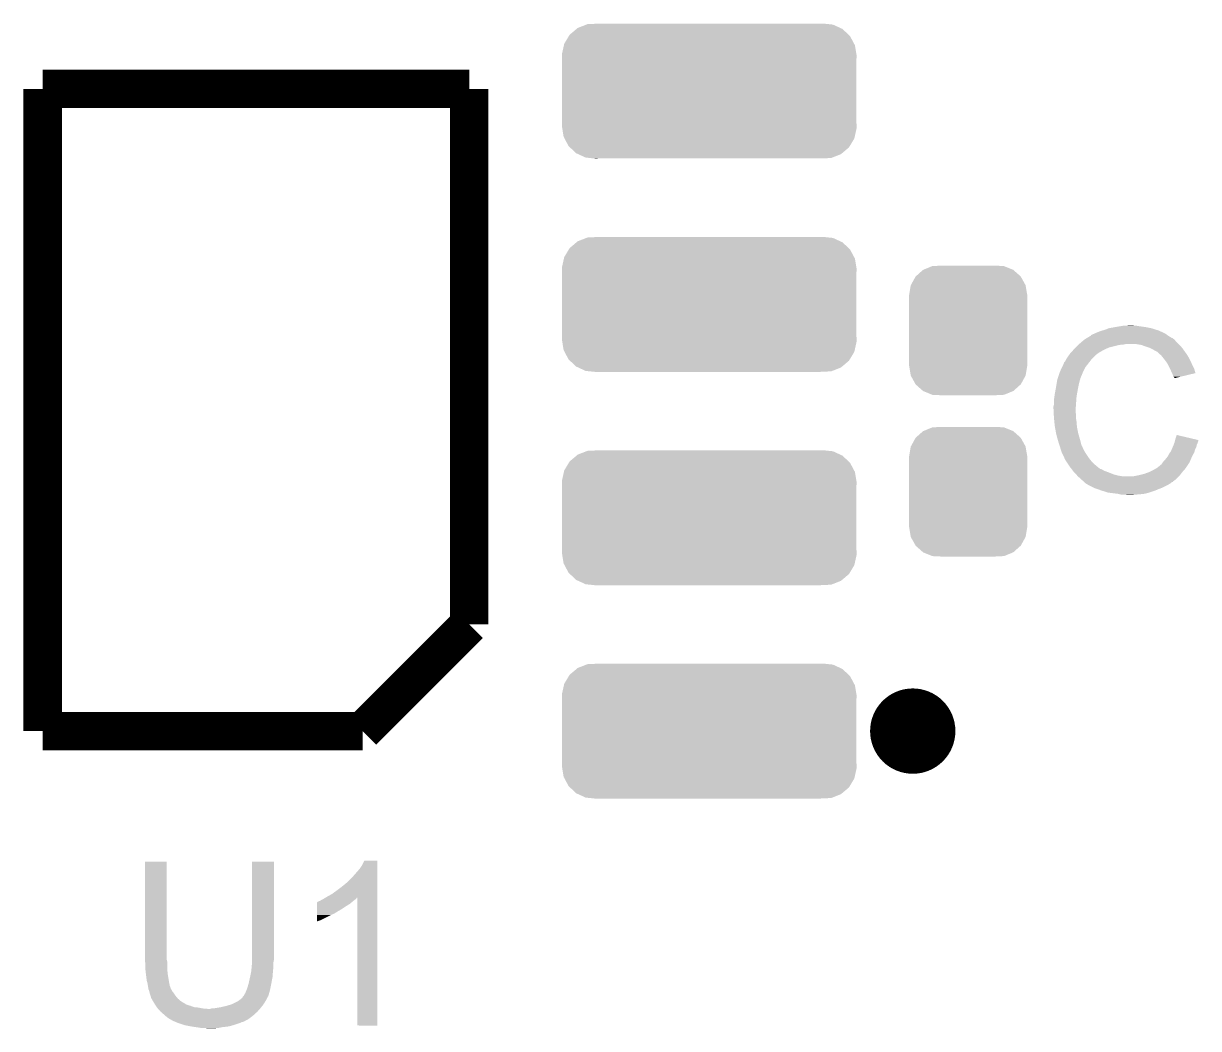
# Model space of a CAD drawing. Extents: x -1.3 to 24.2, y -3.9 to 24.8.
# Drawn here: x 10.05 to 17.04, y 8.64 to 14.63 of the extents above; entities that cross this region are included whole.
import ezdxf

# ---------------------------------------------------------------- set-up
doc = ezdxf.new("R2010")
doc.units = 0
doc.layers.get('0').update_dxf_attribs({"linetype": 'CONTINUOUS'})
doc.layers.add('ISO_9141_CLICK_V101_GTO', color=14, linetype='CONTINUOUS')
doc.layers.add('ISO_9141_CLICK_V101_GTS', color=12, linetype='CONTINUOUS')

# ---------------------------------------------------------------- blocks, each defined once
blk = doc.blocks.new('CUSTOM_45')
for points in [[(-0.83144, 0.335576), (-0.790738, 0.369828), (0.829316, 0.335576), (0.792994, 0.369828)], [(-0.790738, 0.369828), (-0.783834, 0.375636), (0.792994, 0.369828), (0.780338, 0.375636)], [(-0.783834, 0.375636), (-0.732468, 0.395778), (0.780338, 0.375636), (0.736446, 0.395778)], [(-0.732468, 0.395778), (-0.725912, 0.398348), (0.736446, 0.395778), (0.711906, 0.398348)], [(-0.725912, 0.398348), (-0.663766, 0.40132), (0.711906, 0.398348), (0.683524, 0.40132)], [(0.663766, 0.40132), (0.674566, 0.402258), (0.683524, 0.40132), (0.674566, 0.402258)], [(-0.865984, 0.272212), (-0.863714, 0.282386), (0.867476, 0.272212), (0.862066, 0.282386)], [(-0.863714, 0.282386), (-0.836558, 0.327142), (0.862066, 0.282386), (0.838258, 0.327142)], [(-0.836558, 0.327142), (-0.83144, 0.335576), (0.838258, 0.327142), (0.829316, 0.335576)], [(-0.87757, 0.21082), (-0.877262, 0.221662), (0.87757, 0.21082), (0.875788, 0.221662)], [(-0.876324, 0.189212), (-0.87757, 0.21082), (0.8763, 0.189212), (0.87757, 0.21082)], [(-0.877262, 0.221662), (-0.865984, 0.272212), (0.875788, 0.221662), (0.867476, 0.272212)], [(-0.8763, 0.188786), (-0.876324, 0.189212), (0.8763, 0.188786), (0.8763, 0.189212)], [(-0.8763, -0.188786), (-0.8763, 0.188786), (0.8763, -0.188786), (0.8763, 0.188786)], [(-0.87757, -0.21082), (-0.876326, -0.18921), (0.87757, -0.21082), (0.8763, -0.18921)], [(-0.876326, -0.18921), (-0.8763, -0.188786), (0.8763, -0.18921), (0.8763, -0.188786)], [(-0.875788, -0.221658), (-0.87757, -0.21082), (0.877264, -0.221658), (0.87757, -0.21082)], [(-0.867476, -0.272212), (-0.875788, -0.221658), (0.865984, -0.272212), (0.877264, -0.221658)], [(-0.862066, -0.282382), (-0.867476, -0.272212), (0.863716, -0.282382), (0.865984, -0.272212)], [(-0.83826, -0.327142), (-0.862066, -0.282382), (0.836558, -0.327142), (0.863716, -0.282382)], [(-0.829318, -0.335574), (-0.83826, -0.327142), (0.831442, -0.335574), (0.836558, -0.327142)], [(-0.792996, -0.36983), (-0.829318, -0.335574), (0.790732, -0.36983), (0.831442, -0.335574)], [(-0.780348, -0.375634), (-0.792996, -0.36983), (0.783836, -0.375634), (0.790732, -0.36983)], [(-0.73645, -0.39578), (-0.780348, -0.375634), (0.732456, -0.39578), (0.783836, -0.375634)], [(-0.711946, -0.398346), (-0.73645, -0.39578), (0.725912, -0.398346), (0.732456, -0.39578)], [(-0.683548, -0.40132), (-0.711946, -0.398346), (0.663766, -0.40132), (0.725912, -0.398346)], [(-0.674572, -0.40226), (-0.683548, -0.40132), (-0.674572, -0.40226), (-0.663766, -0.40132)]]:
    blk.add_solid(points)
blk = doc.blocks.new('CUSTOM_49')
for points in [[(-0.312264, 0.321732), (-0.26893, 0.360448), (0.312592, 0.321732), (0.268592, 0.360448)], [(-0.26893, 0.360448), (-0.267216, 0.361152), (0.268592, 0.360448), (0.26779, 0.361152)], [(-0.267216, 0.361152), (-0.213724, 0.383108), (0.26779, 0.361152), (0.21312, 0.383108)], [(-0.213724, 0.383108), (-0.20803, 0.383392), (0.21312, 0.383108), (0.212412, 0.383392)], [(-0.20803, 0.383392), (-0.154122, 0.38608), (0.212412, 0.383392), (0.154132, 0.38608)], [(-0.341452, 0.269636), (-0.313432, 0.320688), (0.341702, 0.269636), (0.313176, 0.320688)], [(-0.313432, 0.320688), (-0.312264, 0.321732), (0.313176, 0.320688), (0.312592, 0.321732)], [(-0.35179, 0.21082), (-0.342144, 0.268372), (0.35179, 0.21082), (0.34192, 0.268372)], [(-0.35179, 0.20955), (-0.35179, 0.21082), (0.35179, 0.20955), (0.35179, 0.21082)], [(-0.342144, 0.268372), (-0.341452, 0.269636), (0.34192, 0.268372), (0.341702, 0.269636)], [(-0.35179, -0.20955), (-0.35179, 0.20955), (0.35179, -0.20955), (0.35179, 0.20955)], [(-0.35179, -0.21082), (-0.35179, -0.20955), (0.35179, -0.21082), (0.35179, -0.20955)], [(-0.34192, -0.268358), (-0.35179, -0.21082), (0.342148, -0.268358), (0.35179, -0.21082)], [(-0.341702, -0.269636), (-0.34192, -0.268358), (0.341446, -0.269636), (0.342148, -0.268358)], [(-0.313184, -0.320676), (-0.341702, -0.269636), (0.31344, -0.320676), (0.341446, -0.269636)], [(-0.312594, -0.321732), (-0.313184, -0.320676), (0.312258, -0.321732), (0.31344, -0.320676)], [(-0.268602, -0.36044), (-0.312594, -0.321732), (0.26894, -0.36044), (0.312258, -0.321732)], [(-0.267792, -0.361154), (-0.268602, -0.36044), (0.2672, -0.361154), (0.26894, -0.36044)], [(-0.213136, -0.383104), (-0.267792, -0.361154), (0.213734, -0.383104), (0.2672, -0.361154)], [(-0.212414, -0.383394), (-0.213136, -0.383104), (0.207926, -0.383394), (0.213734, -0.383104)], [(-0.154122, -0.38608), (-0.212414, -0.383394), (0.154132, -0.38608), (0.207926, -0.383394)]]:
    blk.add_solid(points)

msp = doc.modelspace()

# ---------------------------------------------------------------- linework, layer by layer
at = {"layer": 'ISO_9141_CLICK_V101_GTO', "const_width": 0.2286}
for points in [[(10.16, 10.414), (10.16, 14.2367)], [(10.16, 14.2367), (12.7, 14.2367)], [(12.7, 11.049), (12.7, 14.2367)], [(12.065, 10.414), (12.7, 11.049)], [(10.16, 10.414), (12.065, 10.414)]]:
    msp.add_lwpolyline(points, dxfattribs=at)
at = {"layer": 'ISO_9141_CLICK_V101_GTO', "const_width": 0.254}
msp.add_lwpolyline([(15.2146, 10.414, 1), (15.4686, 10.414, 1)], format="xyb", close=True, dxfattribs=at)
at = {"layer": 'ISO_9141_CLICK_V101_GTO'}
for points in [[(16.489682, 12.80414), (16.507462, 12.81176), (16.788386, 12.80414), (16.764002, 12.81176)], [(16.507462, 12.81176), (16.5481, 12.81938), (16.764002, 12.81176), (16.725898, 12.81938)], [(16.5481, 12.81938), (16.57858, 12.82446), (16.725898, 12.81938), (16.69034, 12.82446)], [(16.57858, 12.82446), (16.59382, 12.827), (16.69034, 12.82446), (16.675102, 12.827)], [(16.59382, 12.827), (16.639538, 12.82954), (16.662402, 12.827), (16.652242, 12.82954)], [(16.350208, 12.733018), (16.359216, 12.74064), (16.908782, 12.733018), (16.9037, 12.74064)], [(16.359216, 12.74064), (16.365222, 12.745722), (16.9037, 12.74064), (16.898618, 12.745722)], [(16.365222, 12.745722), (16.369446, 12.748258), (16.898618, 12.745722), (16.89608, 12.748258)], [(16.369446, 12.748258), (16.373676, 12.750798), (16.89608, 12.748258), (16.891004, 12.750798)], [(16.373676, 12.750798), (16.377902, 12.753334), (16.891004, 12.750798), (16.888466, 12.753334)], [(16.377902, 12.753334), (16.377912, 12.75334), (16.888466, 12.753334), (16.885924, 12.75334)], [(16.377912, 12.75334), (16.399068, 12.76604), (16.885924, 12.75334), (16.8656, 12.76604)], [(16.399068, 12.76604), (16.40332, 12.768592), (16.8656, 12.76604), (16.862028, 12.768592)], [(16.40332, 12.768592), (16.403334, 12.771126), (16.862028, 12.768592), (16.85848, 12.771126)], [(16.403334, 12.771126), (16.413482, 12.7762), (16.85848, 12.771126), (16.851374, 12.7762)], [(16.413482, 12.7762), (16.421094, 12.778738), (16.851374, 12.7762), (16.84782, 12.778738)], [(16.421094, 12.778738), (16.4211, 12.77874), (16.84782, 12.778738), (16.847818, 12.77874)], [(16.4211, 12.77874), (16.43126, 12.78382), (16.847818, 12.77874), (16.83766, 12.78382)], [(16.43126, 12.78382), (16.443958, 12.7889), (16.83766, 12.78382), (16.8275, 12.7889)], [(16.443958, 12.7889), (16.456658, 12.79398), (16.8275, 12.7889), (16.81607, 12.79398)], [(16.456658, 12.79398), (16.4719, 12.79906), (16.81607, 12.79398), (16.80464, 12.79906)], [(16.4719, 12.79906), (16.489682, 12.80414), (16.80464, 12.79906), (16.788386, 12.80414)], [(16.281166, 12.664438), (16.297332, 12.68222), (16.446498, 12.664438), (16.476982, 12.68222)], [(16.297332, 12.68222), (16.30426, 12.68984), (16.476982, 12.68222), (16.49349, 12.68984)], [(16.30426, 12.68984), (16.31188, 12.69746), (16.49349, 12.68984), (16.509998, 12.69746)], [(16.31188, 12.69746), (16.32712, 12.7127), (16.509998, 12.69746), (16.57096, 12.7127)], [(16.32712, 12.7127), (16.32966, 12.71524), (16.57096, 12.7127), (16.596362, 12.71524)], [(16.32966, 12.71524), (16.3322, 12.71778), (16.596362, 12.71524), (16.609058, 12.71778)], [(16.3322, 12.71778), (16.350208, 12.733018), (16.92402, 12.71778), (16.908782, 12.733018)], [(16.703038, 12.7127), (16.672558, 12.71778), (16.9291, 12.7127), (16.92402, 12.71778)], [(16.73098, 12.70254), (16.703038, 12.7127), (16.93926, 12.70254), (16.9291, 12.7127)], [(16.738606, 12.699998), (16.73098, 12.70254), (16.941802, 12.699998), (16.93926, 12.70254)], [(16.753838, 12.69492), (16.738606, 12.699998), (16.945866, 12.69492), (16.941802, 12.699998)], [(16.76908, 12.6873), (16.753838, 12.69492), (16.95196, 12.6873), (16.945866, 12.69492)], [(16.77416, 12.68476), (16.76908, 12.6873), (16.953776, 12.68476), (16.95196, 12.6873)], [(16.786862, 12.67714), (16.77416, 12.68476), (16.959218, 12.67714), (16.953776, 12.68476)], [(16.797016, 12.672062), (16.786862, 12.67714), (16.962846, 12.672062), (16.959218, 12.67714)], [(16.79956, 12.66952), (16.797016, 12.672062), (16.964662, 12.66952), (16.962846, 12.672062)], [(16.819564, 12.65174), (16.79956, 12.66952), (16.977362, 12.65174), (16.964662, 12.66952)], [(16.231046, 12.580618), (16.23822, 12.595864), (16.3703, 12.580618), (16.382158, 12.595864)], [(16.23822, 12.595864), (16.238226, 12.598406), (16.382158, 12.595864), (16.384134, 12.598406)], [(16.238226, 12.598406), (16.24076, 12.600944), (16.384134, 12.598406), (16.386108, 12.600944)], [(16.24076, 12.600944), (16.243304, 12.608562), (16.386108, 12.600944), (16.392034, 12.608562)], [(16.243304, 12.608562), (16.248382, 12.613644), (16.392034, 12.608562), (16.395986, 12.613644)], [(16.248382, 12.613644), (16.25346, 12.623798), (16.395986, 12.613644), (16.403884, 12.623798)], [(16.25346, 12.623798), (16.254982, 12.626338), (16.403884, 12.623798), (16.40586, 12.626338)], [(16.254982, 12.626338), (16.261078, 12.6365), (16.40586, 12.626338), (16.416022, 12.6365)], [(16.261078, 12.6365), (16.273524, 12.654278), (16.416022, 12.6365), (16.4338, 12.654278)], [(16.273524, 12.654278), (16.27886, 12.6619), (16.4338, 12.654278), (16.443958, 12.6619)], [(16.27886, 12.6619), (16.278862, 12.661902), (16.443958, 12.6619), (16.44396, 12.661902)], [(16.278862, 12.661902), (16.281166, 12.664438), (16.44396, 12.661902), (16.446498, 12.664438)], [(16.82242, 12.6492), (16.819564, 12.65174), (16.978814, 12.6492), (16.977362, 12.65174)], [(16.834612, 12.63396), (16.82242, 12.6492), (16.98752, 12.63396), (16.978814, 12.6492)], [(16.84274, 12.6238), (16.834612, 12.63396), (16.9926, 12.6238), (16.98752, 12.63396)], [(16.849852, 12.61364), (16.84274, 12.6238), (16.99768, 12.61364), (16.9926, 12.6238)], [(16.860518, 12.5984), (16.849852, 12.61364), (17.004454, 12.5984), (16.99768, 12.61364)], [(16.86433, 12.59078), (16.860518, 12.5984), (17.00784, 12.59078), (17.004454, 12.5984)], [(16.206892, 12.519656), (16.217052, 12.55014), (16.34236, 12.519656), (16.35506, 12.55014)], [(16.217052, 12.55014), (16.2179, 12.55268), (16.35506, 12.55014), (16.35633, 12.55268)], [(16.2179, 12.55268), (16.231046, 12.580618), (16.35633, 12.55268), (16.3703, 12.580618)], [(16.87322, 12.573), (16.86433, 12.59078), (17.016732, 12.573), (17.00784, 12.59078)], [(16.87435, 12.570458), (16.87322, 12.573), (17.018002, 12.570458), (17.016732, 12.573)], [(16.88338, 12.55014), (16.87435, 12.570458), (17.024076, 12.55014), (17.018002, 12.570458)], [(16.885924, 12.545054), (16.88338, 12.55014), (17.025596, 12.545054), (17.024076, 12.55014)], [(16.88846, 12.53998), (16.885924, 12.545054), (17.004434, 12.53998), (17.025596, 12.545054)], [(16.89354, 12.524744), (16.88846, 12.53998), (16.940892, 12.524744), (17.004434, 12.53998)], [(16.1898, 12.4333), (16.19504, 12.46124), (16.32204, 12.4333), (16.32712, 12.46124)], [(16.19504, 12.46124), (16.19885, 12.4841), (16.32712, 12.46124), (16.3322, 12.4841)], [(16.19885, 12.4841), (16.202236, 12.504418), (16.3322, 12.4841), (16.337278, 12.504418)], [(16.202236, 12.504418), (16.202662, 12.506962), (16.337278, 12.504418), (16.33855, 12.506962)], [(16.202662, 12.506962), (16.203506, 12.509496), (16.33855, 12.506962), (16.339818, 12.509496)], [(16.203506, 12.509496), (16.205198, 12.514574), (16.339818, 12.509496), (16.33982, 12.514574)], [(16.205198, 12.514574), (16.206044, 12.517114), (16.33982, 12.514574), (16.342354, 12.517114)], [(16.206044, 12.517114), (16.206892, 12.519656), (16.342354, 12.517114), (16.34236, 12.519656)], [(16.898614, 12.519666), (16.89354, 12.524744), (16.919714, 12.519666), (16.940892, 12.524744)], [(16.89862, 12.514608), (16.898614, 12.519666), (16.89862, 12.514608), (16.919714, 12.519666)], [(16.18234, 12.38504), (16.18488, 12.402822), (16.315688, 12.38504), (16.31696, 12.402822)], [(16.18488, 12.402822), (16.18742, 12.4206), (16.31696, 12.402822), (16.319922, 12.4206)], [(16.18742, 12.4206), (16.1898, 12.4333), (16.319922, 12.4206), (16.32204, 12.4333)], [(16.1798, 12.346942), (16.18234, 12.357102), (16.312968, 12.346942), (16.313694, 12.357102)], [(16.1798, 12.331702), (16.1798, 12.346942), (16.31188, 12.331702), (16.312968, 12.346942)], [(16.1798, 12.3317), (16.1798, 12.331702), (16.311882, 12.3317), (16.31188, 12.331702)], [(16.180944, 12.308838), (16.1798, 12.3317), (16.311882, 12.308838), (16.311882, 12.3317)], [(16.18234, 12.357102), (16.18234, 12.38504), (16.313694, 12.357102), (16.315688, 12.38504)], [(16.181326, 12.301216), (16.180944, 12.308838), (16.31442, 12.301216), (16.311882, 12.308838)], [(16.18234, 12.2809), (16.181326, 12.301216), (16.31442, 12.2809), (16.31442, 12.301216)], [(16.183104, 12.273278), (16.18234, 12.2809), (16.31442, 12.273278), (16.31442, 12.2809)], [(16.184626, 12.258042), (16.183104, 12.273278), (16.31696, 12.258042), (16.31442, 12.273278)], [(16.18742, 12.230098), (16.184626, 12.258042), (16.31911, 12.230098), (16.31696, 12.258042)], [(16.188318, 12.225018), (16.18742, 12.230098), (16.3195, 12.225018), (16.31911, 12.230098)], [(16.19504, 12.18692), (16.188318, 12.225018), (16.32712, 12.18692), (16.3195, 12.225018)], [(16.20012, 12.1666), (16.19504, 12.18692), (16.332926, 12.1666), (16.32712, 12.18692)], [(16.90624, 12.153898), (16.91388, 12.176756), (17.010968, 12.153898), (16.91388, 12.176756)], [(16.204476, 12.15136), (16.20012, 12.1666), (16.33728, 12.15136), (16.332926, 12.1666)], [(16.21028, 12.13104), (16.204476, 12.15136), (16.342702, 12.13104), (16.33728, 12.15136)], [(16.216208, 12.113258), (16.21028, 12.13104), (16.347444, 12.113258), (16.342702, 12.13104)], [(16.217056, 12.110716), (16.216208, 12.113258), (16.349982, 12.110716), (16.347444, 12.113258)], [(16.218748, 12.105638), (16.217056, 12.110716), (16.35252, 12.105638), (16.349982, 12.110716)], [(16.890272, 12.105638), (16.89354, 12.11326), (17.030698, 12.105638), (17.032222, 12.11326)], [(16.89354, 12.11326), (16.895444, 12.118338), (17.032222, 12.11326), (17.03324, 12.118338)], [(16.895444, 12.118338), (16.899252, 12.128498), (17.03324, 12.118338), (17.03832, 12.128498)], [(16.899252, 12.128498), (16.90116, 12.133582), (17.03832, 12.128498), (17.039588, 12.133582)], [(16.90116, 12.133582), (16.902428, 12.138658), (17.039588, 12.133582), (17.040858, 12.138658)], [(16.902428, 12.138658), (16.903698, 12.143736), (17.040858, 12.138658), (17.043398, 12.143736)], [(16.903698, 12.143736), (16.90433, 12.146262), (17.043398, 12.143736), (17.0434, 12.146262)], [(16.90433, 12.146262), (16.90624, 12.153898), (17.0434, 12.146262), (17.010968, 12.153898)], [(16.22044, 12.100558), (16.218748, 12.105638), (16.354214, 12.100558), (16.35252, 12.105638)], [(16.221076, 12.09802), (16.22044, 12.100558), (16.35506, 12.09802), (16.354214, 12.100558)], [(16.222982, 12.0904), (16.221076, 12.09802), (16.358872, 12.0904), (16.35506, 12.09802)], [(16.225522, 12.082782), (16.222982, 12.0904), (16.36268, 12.082782), (16.358872, 12.0904)], [(16.22806, 12.075162), (16.225522, 12.082782), (16.367444, 12.075162), (16.36268, 12.082782)], [(16.2306, 12.07008), (16.22806, 12.075162), (16.370618, 12.07008), (16.367444, 12.075162)], [(16.234186, 12.06246), (16.2306, 12.07008), (16.37538, 12.06246), (16.370618, 12.07008)], [(16.244944, 12.0396), (16.234186, 12.06246), (16.39062, 12.0396), (16.37538, 12.06246)], [(16.25092, 12.0269), (16.244944, 12.0396), (16.40078, 12.0269), (16.39062, 12.0396)], [(16.84274, 12.026902), (16.85036, 12.03706), (16.995616, 12.026902), (17.00006, 12.03706)], [(16.85036, 12.03706), (16.860522, 12.049762), (17.00006, 12.03706), (17.005618, 12.049762)], [(16.860522, 12.049762), (16.86306, 12.05484), (17.005618, 12.049762), (17.00784, 12.05484)], [(16.86306, 12.05484), (16.86814, 12.065), (17.00784, 12.05484), (17.013646, 12.065)], [(16.86814, 12.065), (16.874232, 12.072618), (17.013646, 12.065), (17.018, 12.072618)], [(16.874232, 12.072618), (16.8783, 12.077702), (17.018, 12.072618), (17.01945, 12.077702)], [(16.8783, 12.077702), (16.88374, 12.090398), (17.01945, 12.077702), (17.023078, 12.090398)], [(16.88374, 12.090398), (16.890272, 12.105638), (17.023078, 12.090398), (17.030698, 12.105638)], [(16.259388, 12.0142), (16.25092, 12.0269), (16.41094, 12.0142), (16.40078, 12.0269)], [(16.272932, 11.993882), (16.259388, 12.0142), (16.433798, 11.993882), (16.41094, 12.0142)], [(16.27632, 11.9888), (16.272932, 11.993882), (16.440152, 11.9888), (16.433798, 11.993882)], [(16.288044, 11.97356), (16.27632, 11.9888), (16.459206, 11.97356), (16.440152, 11.9888)], [(16.288046, 11.973558), (16.288044, 11.97356), (16.464284, 11.973558), (16.459206, 11.97356)], [(16.291954, 11.968478), (16.288046, 11.973558), (16.474442, 11.968478), (16.464284, 11.973558)], [(16.29586, 11.9634), (16.291954, 11.968478), (16.48206, 11.9634), (16.474442, 11.968478)], [(16.748762, 11.955782), (16.779238, 11.97102), (16.94688, 11.955782), (16.960214, 11.97102)], [(16.779238, 11.97102), (16.788124, 11.976098), (16.960214, 11.97102), (16.96466, 11.976098)], [(16.788124, 11.976098), (16.797018, 11.98118), (16.96466, 11.976098), (16.968046, 11.98118)], [(16.797018, 11.98118), (16.80972, 11.99134), (16.968046, 11.98118), (16.97482, 11.99134)], [(16.80972, 11.99134), (16.817344, 11.998962), (16.97482, 11.99134), (16.9799, 11.998962)], [(16.817344, 11.998962), (16.82242, 12.001504), (16.9799, 11.998962), (16.981594, 12.001504)], [(16.82242, 12.001504), (16.8275, 12.00912), (16.981594, 12.001504), (16.986672, 12.00912)], [(16.8275, 12.00912), (16.831308, 12.014198), (16.986672, 12.00912), (16.990058, 12.014198)], [(16.831308, 12.014198), (16.835122, 12.01928), (16.990058, 12.014198), (16.99228, 12.01928)], [(16.835122, 12.01928), (16.84274, 12.026902), (16.99228, 12.01928), (16.995616, 12.026902)], [(16.297814, 11.96086), (16.29586, 11.9634), (16.48968, 11.96086), (16.48206, 11.9634)], [(16.30172, 11.955782), (16.297814, 11.96086), (16.503222, 11.955782), (16.48968, 11.96086)], [(16.304262, 11.95324), (16.30172, 11.955782), (16.51, 11.95324), (16.503222, 11.955782)], [(16.31442, 11.94308), (16.304262, 11.95324), (16.535396, 11.94308), (16.51, 11.95324)], [(16.314422, 11.943078), (16.31442, 11.94308), (16.5354, 11.943078), (16.535396, 11.94308)], [(16.320516, 11.93546), (16.314422, 11.943078), (16.56334, 11.93546), (16.5354, 11.943078)], [(16.324578, 11.930382), (16.320516, 11.93546), (16.59381, 11.930382), (16.56334, 11.93546)], [(16.324582, 11.93038), (16.324578, 11.930382), (16.593822, 11.93038), (16.59381, 11.930382)], [(16.337278, 11.920222), (16.324582, 11.93038), (16.9164, 11.920222), (16.926558, 11.93038)], [(16.337282, 11.92022), (16.337278, 11.920222), (16.9164, 11.92022), (16.9164, 11.920222)], [(16.34744, 11.910062), (16.337282, 11.92022), (16.904786, 11.910062), (16.9164, 11.92022)], [(16.357598, 11.90244), (16.34744, 11.910062), (16.896074, 11.90244), (16.904786, 11.910062)], [(16.357614, 11.902426), (16.357598, 11.90244), (16.893534, 11.902426), (16.896074, 11.90244)], [(16.36268, 11.89736), (16.357614, 11.902426), (16.890992, 11.89736), (16.893534, 11.902426)], [(16.365224, 11.894816), (16.36268, 11.89736), (16.883378, 11.894816), (16.890992, 11.89736)], [(16.654782, 11.93038), (16.66494, 11.93292), (16.926558, 11.93038), (16.929098, 11.93292)], [(16.66494, 11.93292), (16.67764, 11.93546), (16.929098, 11.93292), (16.931638, 11.93546)], [(16.67764, 11.93546), (16.69034, 11.938), (16.931638, 11.93546), (16.933542, 11.938)], [(16.69034, 11.938), (16.72082, 11.945622), (16.933542, 11.938), (16.939258, 11.945622)], [(16.72082, 11.945622), (16.74876, 11.95578), (16.939258, 11.945622), (16.946878, 11.95578)], [(16.74876, 11.95578), (16.748762, 11.955782), (16.946878, 11.95578), (16.94688, 11.955782)], [(16.370298, 11.889742), (16.365224, 11.894816), (16.878302, 11.889742), (16.883378, 11.894816)], [(16.370304, 11.889738), (16.370298, 11.889742), (16.878298, 11.889738), (16.878302, 11.889742)], [(16.377914, 11.884664), (16.370304, 11.889738), (16.86984, 11.884664), (16.878298, 11.889738)], [(16.380438, 11.88466), (16.377914, 11.884664), (16.869832, 11.88466), (16.86984, 11.884664)], [(16.38046, 11.882134), (16.380438, 11.88466), (16.865622, 11.882134), (16.869832, 11.88466)], [(16.380488, 11.88212), (16.38046, 11.882134), (16.8656, 11.88212), (16.865622, 11.882134)], [(16.4211, 11.8618), (16.380488, 11.88212), (16.82496, 11.8618), (16.8656, 11.88212)], [(16.44269, 11.85418), (16.4211, 11.8618), (16.80464, 11.85418), (16.82496, 11.8618)], [(16.46428, 11.84656), (16.44269, 11.85418), (16.78686, 11.84656), (16.80464, 11.85418)], [(16.504918, 11.83386), (16.46428, 11.84656), (16.748758, 11.83386), (16.78686, 11.84656)], [(16.525238, 11.83132), (16.504918, 11.83386), (16.741138, 11.83132), (16.748758, 11.83386)], [(16.565878, 11.82624), (16.525238, 11.83132), (16.718278, 11.82624), (16.741138, 11.83132)], [(16.574768, 11.8237), (16.565878, 11.82624), (16.69288, 11.8237), (16.718278, 11.82624)], [(16.583656, 11.82116), (16.574768, 11.8237), (16.66494, 11.82116), (16.69288, 11.8237)], [(16.621758, 11.81862), (16.611598, 11.82116), (16.637002, 11.81862), (16.66494, 11.82116)], [(10.7696, 9.052558), (10.76962, 9.636738), (10.89914, 9.052558), (10.89914, 9.636738)], [(10.76962, 9.636738), (10.769622, 9.63676), (10.89914, 9.636738), (10.769622, 9.63676)], [(11.40714, 9.07288), (11.40716, 9.636738), (11.53668, 9.07288), (11.53668, 9.636738)], [(11.40716, 9.636738), (11.407162, 9.63676), (11.53668, 9.636738), (11.407162, 9.63676)], [(12.01166, 9.55294), (12.04722, 9.59358), (12.153898, 9.55294), (12.153898, 9.59358)], [(12.04722, 9.59358), (12.06246, 9.616442), (12.153898, 9.59358), (12.153898, 9.616442)], [(12.06246, 9.616442), (12.075162, 9.641818), (12.153898, 9.616442), (12.1539, 9.641818)], [(12.075162, 9.641818), (12.075174, 9.64184), (12.1539, 9.641818), (12.075174, 9.64184)], [(11.968478, 9.509758), (12.01166, 9.55294), (12.153896, 9.509758), (12.153898, 9.55294)], [(11.882122, 9.44372), (11.91006, 9.46404), (12.153894, 9.44372), (12.153896, 9.46404)], [(11.91006, 9.46404), (11.94054, 9.4869), (12.153896, 9.46404), (12.153896, 9.4869)], [(11.94054, 9.4869), (11.968478, 9.509758), (12.153896, 9.4869), (12.153896, 9.509758)], [(11.793236, 9.3726), (11.79324, 9.3853), (11.96848, 9.3726), (11.988798, 9.3853)], [(11.79324, 9.3853), (11.793242, 9.39546), (11.988798, 9.3853), (12.00099, 9.39546)], [(11.793242, 9.39546), (11.795766, 9.395466), (12.00099, 9.39546), (12.000998, 9.395466)], [(11.795766, 9.395466), (11.7983, 9.398), (12.000998, 9.395466), (12.00404, 9.398)], [(11.7983, 9.398), (11.798304, 9.398002), (12.00404, 9.398), (12.004042, 9.398002)], [(11.798304, 9.398002), (11.803382, 9.40054), (12.004042, 9.398002), (12.007214, 9.40054)], [(11.803382, 9.40054), (11.811004, 9.403082), (12.007214, 9.40054), (12.010392, 9.403082)], [(11.811004, 9.403082), (11.818622, 9.40816), (12.010392, 9.403082), (12.01674, 9.40816)], [(11.818622, 9.40816), (11.828778, 9.41324), (12.01674, 9.40816), (12.023512, 9.41324)], [(11.828778, 9.41324), (11.833008, 9.415778), (12.023512, 9.41324), (12.026898, 9.415778)], [(11.833008, 9.415778), (11.845698, 9.423392), (12.026898, 9.415778), (12.031976, 9.423392)], [(11.845698, 9.423392), (11.845712, 9.4234), (12.031976, 9.423392), (12.034498, 9.4234)], [(11.845712, 9.4234), (11.85418, 9.42848), (12.153894, 9.4234), (12.153894, 9.42848)], [(11.85418, 9.42848), (11.882122, 9.44372), (12.153894, 9.42848), (12.153894, 9.44372)], [(12.03452, 8.661422), (12.034498, 9.4234), (12.153878, 8.661422), (12.153894, 9.4234)], [(11.79322, 9.28878), (11.793226, 9.31926), (11.816078, 9.28878), (11.87704, 9.31926)], [(11.793226, 9.31926), (11.793228, 9.32688), (11.87704, 9.31926), (11.894818, 9.32688)], [(11.793228, 9.32688), (11.79323, 9.3345), (11.894818, 9.32688), (11.907522, 9.3345)], [(11.79323, 9.34212), (11.793234, 9.35736), (11.920216, 9.34212), (11.945622, 9.35736)], [(11.79323, 9.342098), (11.79323, 9.34212), (11.91768, 9.342098), (11.920216, 9.34212)], [(11.79323, 9.339574), (11.79323, 9.342098), (11.917666, 9.339574), (11.91768, 9.342098)], [(11.79323, 9.3345), (11.79323, 9.339574), (11.907522, 9.3345), (11.917666, 9.339574)], [(11.793234, 9.35736), (11.793236, 9.3726), (11.945622, 9.35736), (11.96848, 9.3726)], [(11.79322, 9.28119), (11.79322, 9.28878), (11.79322, 9.28119), (11.816078, 9.28878)], [(10.7696, 9.044938), (10.7696, 9.052558), (10.901046, 9.044938), (10.89914, 9.052558)], [(10.769832, 9.042398), (10.7696, 9.044938), (10.90168, 9.042398), (10.901046, 9.044938)], [(10.77214, 9.017), (10.769832, 9.042398), (10.90168, 9.017), (10.90168, 9.042398)], [(11.4046, 9.00938), (11.406928, 9.037318), (11.53414, 9.00938), (11.53414, 9.037318)], [(11.406928, 9.037318), (11.40714, 9.039858), (11.53414, 9.037318), (11.534648, 9.039858)], [(11.40714, 9.050018), (11.40714, 9.07288), (11.53668, 9.050018), (11.53668, 9.07288)], [(11.40714, 9.039858), (11.40714, 9.050018), (11.534648, 9.039858), (11.53668, 9.050018)], [(10.77214, 9.00176), (10.77214, 9.017), (10.90168, 9.00176), (10.90168, 9.017)], [(10.77214, 8.991602), (10.77214, 9.00176), (10.902528, 8.991602), (10.90168, 9.00176)], [(10.774398, 8.97128), (10.77214, 8.991602), (10.90422, 8.97128), (10.902528, 8.991602)], [(10.77468, 8.96874), (10.774398, 8.97128), (10.904644, 8.96874), (10.90422, 8.97128)], [(10.77976, 8.928102), (10.77468, 8.96874), (10.911418, 8.928102), (10.904644, 8.96874)], [(11.395286, 8.950958), (11.39698, 8.95858), (11.52906, 8.950958), (11.529568, 8.95858)], [(11.39698, 8.95858), (11.40206, 8.983978), (11.529568, 8.95858), (11.53126, 8.983978)], [(11.40206, 8.983978), (11.402568, 8.989062), (11.53126, 8.983978), (11.5316, 8.989062)], [(11.402568, 8.989062), (11.40409, 9.004298), (11.5316, 8.989062), (11.53414, 9.004298)], [(11.40409, 9.004298), (11.4046, 9.00938), (11.53414, 9.004298), (11.53414, 9.00938)], [(10.78484, 8.910322), (10.77976, 8.928102), (10.91438, 8.910322), (10.911418, 8.928102)], [(10.784842, 8.91032), (10.78484, 8.910322), (10.91438, 8.91032), (10.91438, 8.910322)], [(10.786656, 8.897618), (10.784842, 8.91032), (10.916922, 8.897618), (10.91438, 8.91032)], [(10.78738, 8.89254), (10.786656, 8.897618), (10.918954, 8.89254), (10.916922, 8.897618)], [(10.788652, 8.884916), (10.78738, 8.89254), (10.922, 8.884916), (10.918954, 8.89254)], [(11.37666, 8.879838), (11.38174, 8.89508), (11.515342, 8.879838), (11.518392, 8.89508)], [(11.38174, 8.89508), (11.386094, 8.91032), (11.518392, 8.89508), (11.52144, 8.91032)], [(11.386094, 8.91032), (11.38682, 8.912858), (11.52144, 8.91032), (11.521914, 8.912858)], [(11.38682, 8.912858), (11.395286, 8.950958), (11.521914, 8.912858), (11.52906, 8.950958)], [(10.789076, 8.882374), (10.788652, 8.884916), (10.922004, 8.882374), (10.922, 8.884916)], [(10.78992, 8.877302), (10.789076, 8.882374), (10.925386, 8.877302), (10.922004, 8.882374)], [(10.790938, 8.874758), (10.78992, 8.877302), (10.92708, 8.874758), (10.925386, 8.877302)], [(10.794998, 8.864602), (10.790938, 8.874758), (10.93216, 8.864602), (10.92708, 8.874758)], [(10.795, 8.8646), (10.794998, 8.864602), (10.93216, 8.8646), (10.93216, 8.864602)], [(10.79754, 8.851902), (10.795, 8.8646), (10.94232, 8.851902), (10.93216, 8.8646)], [(10.797542, 8.8519), (10.79754, 8.851902), (10.94232, 8.8519), (10.94232, 8.851902)], [(10.80262, 8.836662), (10.797542, 8.8519), (10.95248, 8.836662), (10.94232, 8.8519)], [(10.802622, 8.83666), (10.80262, 8.836662), (10.95248, 8.83666), (10.95248, 8.836662)], [(10.805158, 8.831584), (10.802622, 8.83666), (10.95671, 8.831584), (10.95248, 8.83666)], [(10.80516, 8.826504), (10.805158, 8.831584), (10.960944, 8.826504), (10.95671, 8.831584)], [(10.808128, 8.821418), (10.80516, 8.826504), (10.96518, 8.821418), (10.960944, 8.826504)], [(10.817016, 8.80618), (10.808128, 8.821418), (10.982962, 8.80618), (10.96518, 8.821418)], [(11.33348, 8.8138), (11.34618, 8.82396), (11.490958, 8.8138), (11.496038, 8.82396)], [(11.34618, 8.82396), (11.348722, 8.826504), (11.496038, 8.82396), (11.49731, 8.826504)], [(11.348722, 8.826504), (11.351262, 8.83158), (11.49731, 8.826504), (11.499848, 8.83158)], [(11.351262, 8.83158), (11.353796, 8.834116), (11.499848, 8.83158), (11.501118, 8.834116)], [(11.353796, 8.834116), (11.356336, 8.836658), (11.501118, 8.834116), (11.503656, 8.836658)], [(11.356336, 8.836658), (11.356342, 8.836664), (11.503656, 8.836658), (11.503656, 8.836664)], [(11.356342, 8.836664), (11.361422, 8.846822), (11.503656, 8.836664), (11.50656, 8.846822)], [(11.361422, 8.846822), (11.3665, 8.85444), (11.50656, 8.846822), (11.508738, 8.85444)], [(11.3665, 8.85444), (11.373612, 8.87222), (11.508738, 8.85444), (11.51382, 8.87222)], [(11.373612, 8.87222), (11.37666, 8.879838), (11.51382, 8.87222), (11.515342, 8.879838)], [(10.82294, 8.79602), (10.817016, 8.80618), (10.99922, 8.79602), (10.982962, 8.80618)], [(10.824558, 8.79348), (10.82294, 8.79602), (11.003284, 8.79348), (10.99922, 8.79602)], [(10.824562, 8.793474), (10.824558, 8.79348), (11.005826, 8.793474), (11.003284, 8.79348)], [(10.82779, 8.7884), (10.824562, 8.793474), (11.010904, 8.7884), (11.005826, 8.793474)], [(10.831024, 8.783318), (10.82779, 8.7884), (11.0236, 8.783318), (11.010904, 8.7884)], [(10.834256, 8.77824), (10.831024, 8.783318), (11.04138, 8.77824), (11.0236, 8.783318)], [(10.839106, 8.77062), (10.834256, 8.77824), (11.061702, 8.77062), (11.04138, 8.77824)], [(10.84072, 8.768082), (10.839106, 8.77062), (11.087082, 8.768082), (11.061702, 8.77062)], [(10.840722, 8.76808), (10.84072, 8.768082), (11.0871, 8.76808), (11.087082, 8.768082)], [(10.845238, 8.763), (10.840722, 8.76808), (11.1125, 8.763), (11.0871, 8.76808)], [(10.847496, 8.76046), (10.845238, 8.763), (11.142978, 8.76046), (11.1125, 8.763)], [(10.86104, 8.74522), (10.847496, 8.76046), (11.439876, 8.74522), (11.453424, 8.76046)], [(11.142978, 8.76046), (11.158222, 8.760462), (11.453424, 8.76046), (11.453426, 8.760462)], [(11.158222, 8.760462), (11.165844, 8.763), (11.453426, 8.760462), (11.455682, 8.763)], [(11.178542, 8.763), (11.19124, 8.76554), (11.455682, 8.763), (11.45794, 8.76554)], [(11.19124, 8.76554), (11.22172, 8.77062), (11.45794, 8.76554), (11.46189, 8.77062)], [(11.22172, 8.77062), (11.254738, 8.77824), (11.46189, 8.77062), (11.467816, 8.77824)], [(11.254738, 8.77824), (11.28776, 8.7884), (11.467816, 8.77824), (11.47572, 8.7884)], [(11.28776, 8.7884), (11.318242, 8.803642), (11.47572, 8.7884), (11.485244, 8.803642)], [(11.318242, 8.803642), (11.325862, 8.808722), (11.485244, 8.803642), (11.48842, 8.808722)], [(11.325862, 8.808722), (11.33348, 8.8138), (11.48842, 8.808722), (11.490958, 8.8138)], [(10.863944, 8.74268), (10.86104, 8.74522), (11.43762, 8.74268), (11.439876, 8.74522)], [(10.890066, 8.719822), (10.863944, 8.74268), (11.412222, 8.719822), (11.43762, 8.74268)], [(10.901678, 8.70966), (10.890066, 8.719822), (11.39867, 8.70966), (11.412222, 8.719822)], [(10.916918, 8.699502), (10.901678, 8.70966), (11.385124, 8.699502), (11.39867, 8.70966)], [(10.922002, 8.69696), (10.916918, 8.699502), (11.381736, 8.69696), (11.385124, 8.699502)], [(10.922014, 8.696954), (10.922002, 8.69696), (11.379194, 8.696954), (11.381736, 8.69696)], [(10.927076, 8.694422), (10.922014, 8.696954), (11.376656, 8.694422), (11.379194, 8.696954)], [(10.92708, 8.69442), (10.927076, 8.694422), (11.376654, 8.69442), (11.376656, 8.694422)], [(10.927084, 8.694416), (10.92708, 8.69442), (11.374114, 8.694416), (11.376654, 8.69442)], [(10.92962, 8.691882), (10.927084, 8.694416), (11.370312, 8.691882), (11.374114, 8.694416)], [(10.935552, 8.68934), (10.92962, 8.691882), (11.366498, 8.68934), (11.370312, 8.691882)], [(10.947408, 8.684258), (10.935552, 8.68934), (11.356338, 8.684258), (11.366498, 8.68934)], [(10.95333, 8.68172), (10.947408, 8.684258), (11.346178, 8.68172), (11.356338, 8.684258)], [(10.965182, 8.67664), (10.95333, 8.68172), (11.336018, 8.67664), (11.346178, 8.68172)], [(10.995666, 8.66648), (10.965182, 8.67664), (11.30554, 8.66648), (11.336018, 8.67664)], [(11.00328, 8.663942), (10.995666, 8.66648), (11.296656, 8.663942), (11.30554, 8.66648)], [(11.04138, 8.65632), (11.00328, 8.663942), (11.269978, 8.65632), (11.296656, 8.663942)], [(11.05789, 8.65378), (11.04138, 8.65632), (11.24966, 8.65378), (11.269978, 8.65632)], [(11.0744, 8.65124), (11.05789, 8.65378), (11.2268, 8.65124), (11.24966, 8.65378)], [(11.09218, 8.6487), (11.0744, 8.65124), (11.21537, 8.6487), (11.2268, 8.65124)], [(11.107418, 8.64616), (11.09218, 8.6487), (11.20394, 8.64616), (11.21537, 8.6487)], [(11.142978, 8.64362), (11.132818, 8.64616), (11.155682, 8.64362), (11.20394, 8.64616)], [(12.153878, 8.6614), (12.03452, 8.661422), (12.153878, 8.6614), (12.153878, 8.661422)]]:
    msp.add_solid(points, dxfattribs=at)

# ---------------------------------------------------------------- block references
at = {"layer": 'ISO_9141_CLICK_V101_GTS'}
for name, p in [('CUSTOM_45', (14.13002, 14.224)), ('CUSTOM_45', (14.13002, 12.954)), ('CUSTOM_49', (15.6718, 12.79906)), ('CUSTOM_49', (15.6718, 11.83894)), ('CUSTOM_45', (14.13002, 11.684)), ('CUSTOM_45', (14.13002, 10.414))]:
    msp.add_blockref(name, p, dxfattribs=at)

doc.saveas('drawing.dxf')
